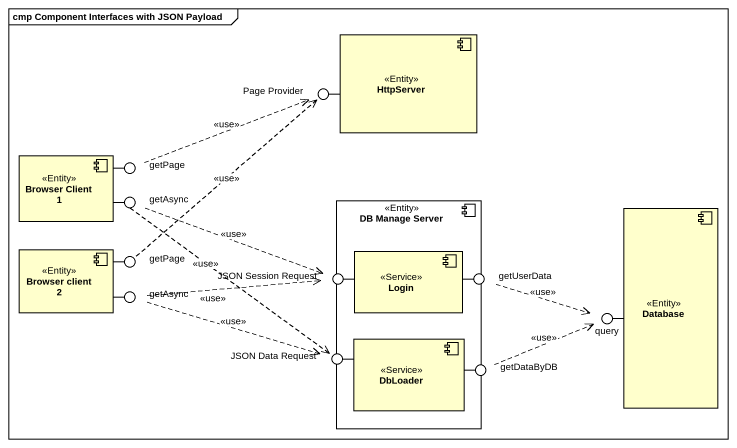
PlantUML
@startuml
mainframe cmp Component Interfaces with JSON Payload
component HttpServer <<Entity>>
() "Page Provider" as Page_Provider
component "Browser Client 1" as Browser_Client_1 <<Entity>>
() getPage
() getAsync
component "DB Manage Server" as DB_Manage_Server <<Entity>> {
  component Login <<Service>>
  component DbLoader <<Service>>
}
component "Database" as Database_ <<Entity>>
component "Browser client 2" as Browser_client_2 <<Entity>>
() "getPage" as getPage_2
() "JSON Session Request" as JSON_Session_Request
() getUserData
() "getAsync" as getAsync_2
() query
() "JSON Data Request" as JSON_Data_Request
() getDataByDB
HttpServer -left- Page_Provider
Browser_Client_1 -right- getPage
Browser_Client_1 -right- getAsync
Browser_client_2 -right- getPage_2
Login -left- JSON_Session_Request
Login -right- getUserData
Browser_client_2 -right- getAsync_2
Database_ -left- query
DbLoader -left- JSON_Data_Request
DbLoader -right- getDataByDB
getPage .right.> Page_Provider : <<use>>
getAsync .right.> JSON_Session_Request : <<use>>
getAsync ..> JSON_Data_Request : <<use>>
getPage_2 .up.> Page_Provider : <<use>>
getUserData .right.> query : <<use>>
getAsync_2 .right.> JSON_Session_Request : <<use>>
getAsync_2 .right.> JSON_Data_Request : <<use>>
getDataByDB .right.> query : <<use>>
@enduml
